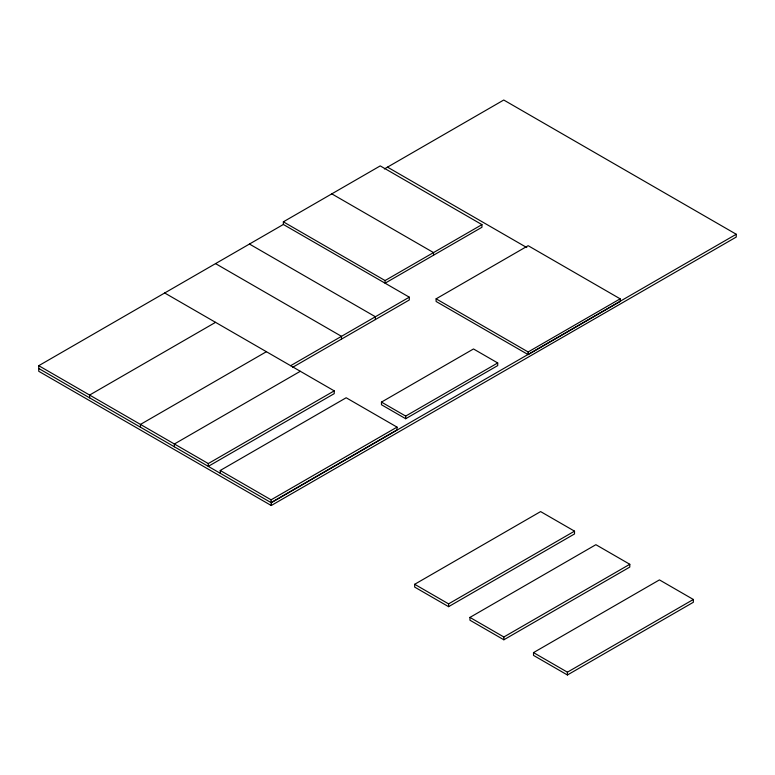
<?xml version="1.0" encoding="UTF-8"?>
<svg xmlns="http://www.w3.org/2000/svg" width="775" height="775" viewBox="0 0 775 775"><rect width="100%" height="100%" fill="white"/><g stroke="black" fill="none" stroke-linecap="round" stroke-linejoin="round"><path stroke-width="1.16" d="M283.359 221.824L380.234 165.898L481.953 224.624L481.953 227.259L385.078 283.195L385.078 280.55L283.359 221.824L283.359 224.469L38.75 365.693L38.75 371.283L271.25 505.513L736.25 237.053L736.25 234.253L503.75 100.023L384.361 168.95M215.547 322.342L89.609 395.056L89.609 397.846M385.078 280.55L481.953 224.624M266.406 351.705L140.469 424.419L140.469 427.219M290.625 365.693L409.297 297.174L409.297 299.973L292.698 367.292M300.312 371.283L174.375 443.998L174.375 446.787M436.112 298.83L528.143 245.694L620.174 298.83L620.174 301.475L528.143 354.611L436.112 301.475L436.112 298.83L528.143 351.966L620.174 298.83M208.281 463.566L334.219 390.862L334.219 393.652L208.281 466.366L208.281 463.566L38.75 365.693M220.236 473.263L220.236 470.473L346.173 397.759L397.032 427.122L397.032 429.922L271.095 502.626L271.095 499.836L397.032 427.122M381.465 402.099L473.496 348.963L497.715 362.952L497.715 365.587L405.683 418.723L381.465 404.744L381.465 402.099L405.683 416.078L497.715 362.952M38.75 368.483L271.25 502.723L736.25 234.253M414.673 584.292L540.611 511.587L574.517 531.156L574.517 533.956L448.58 606.67L414.673 587.092L414.673 584.292L448.58 603.87L574.517 531.156M469.95 617.413L595.888 544.699L629.794 564.278L629.794 567.077L503.857 639.782L469.95 620.213L469.95 617.413L503.857 636.992L629.794 564.278M533.51 652.608L659.447 579.894L693.354 599.472L693.354 602.272L567.416 674.977L533.51 655.398L533.51 652.608L567.416 672.177L693.354 599.472M387.5 167.138L526.787 247.554M331.797 193.857L433.516 252.582L433.516 255.227M283.359 224.469L409.297 297.174M249.453 244.047L375.391 316.752L375.391 319.552M215.547 263.616L341.484 336.331L341.484 339.121M164.688 292.979L334.219 390.862M220.236 470.473L271.095 499.836M567.416 672.177L567.416 674.977M528.143 351.966L528.143 354.611M503.857 636.992L503.857 639.782M448.58 603.87L448.58 606.67M405.683 416.078L405.683 418.723M271.25 502.723L271.25 505.513"/></g></svg>
